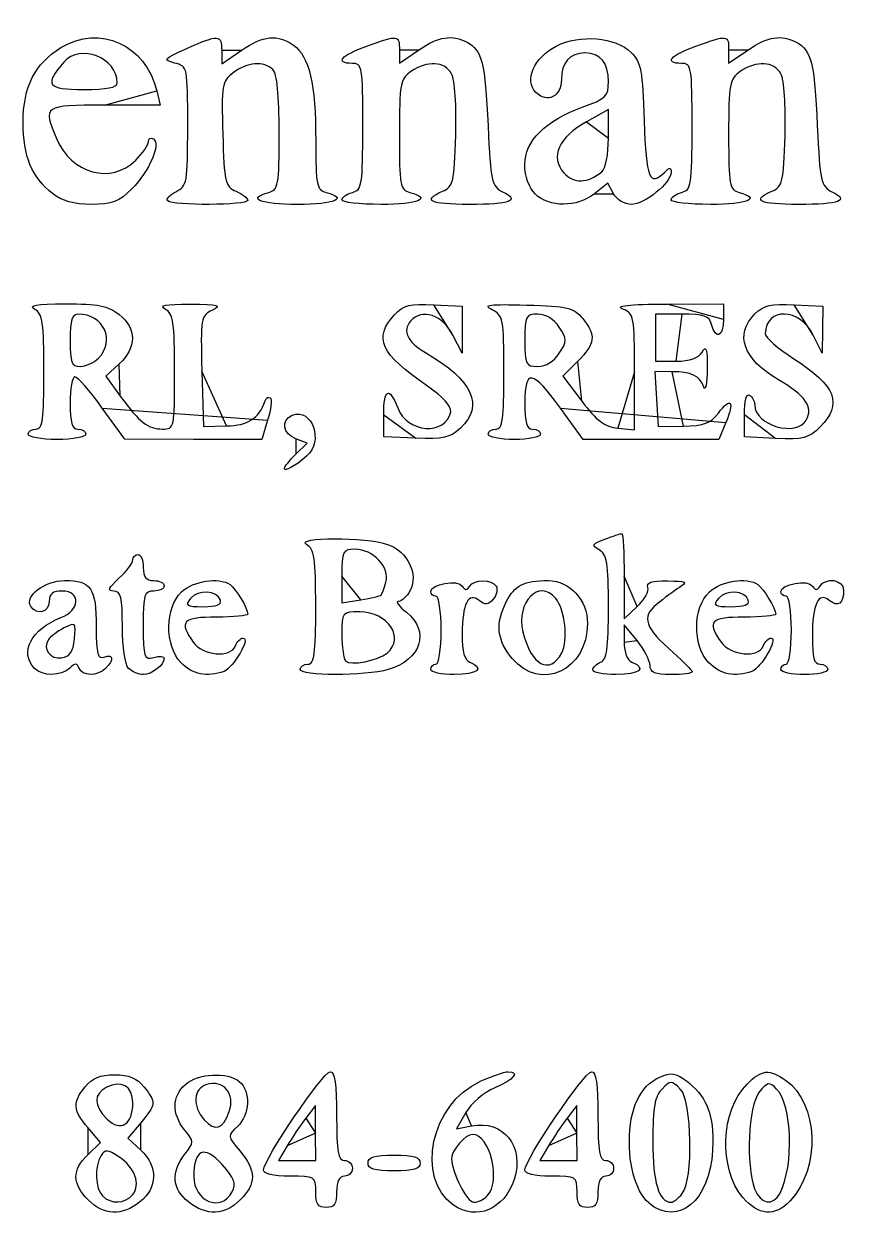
# Model space of a CAD drawing. Extents: x 1.04 to 4.15, y 7.76 to 9.54.
# Drawn here: x 3.084 to 3.61, y 8.728 to 9.494 of the extents above; entities that cross this region are included whole.
import ezdxf

# ---------------------------------------------------------------- set-up
doc = ezdxf.new("R2010")
doc.units = 0
doc.layers.add('Layer_1', color=7, linetype='CONTINUOUS')

msp = doc.modelspace()

# ---------------------------------------------------------------- linework, layer by layer
at = {"layer": 'Layer_1', "color": 7}
for points in [[(3.209762, 9.47734), (3.209762, 9.468887), (3.222202, 9.47734)], [(3.323095, 9.477561), (3.323095, 9.469328), (3.335227, 9.477561)], [(3.533095, 9.477561), (3.533095, 9.469328), (3.545227, 9.477561)], [(3.143095, 9.456719), (3.143095, 9.456719)], [(3.168306, 9.451627), (3.170485, 9.442461), (3.135123, 9.442461)], [(3.456429, 9.421452), (3.456429, 9.439627), (3.442333, 9.431851)], [(3.452262, 9.399943), (3.452262, 9.399943)], [(3.459706, 9.3859), (3.456081, 9.392672), (3.447472, 9.3859)], [(3.101812, 9.386088), (3.101812, 9.386088)], [(3.175337, 9.38133), (3.175337, 9.38133)], [(3.286429, 9.382072), (3.286429, 9.382072)], [(3.409762, 9.385789), (3.409762, 9.385794)], [(3.496429, 9.382072), (3.496429, 9.382072)], [(3.345044, 9.315147), (3.363084, 9.314158), (3.363078, 9.299138), (3.363071, 9.284119), (3.357243, 9.295786)], [(3.493918, 9.315574), (3.529751, 9.315785), (3.529751, 9.305785)], [(3.574886, 9.315099), (3.593061, 9.314119), (3.592912, 9.299119), (3.592763, 9.284119), (3.587079, 9.295786)], [(3.503397, 9.309119), (3.486418, 9.309119), (3.486418, 9.294119), (3.486418, 9.279119), (3.499586, 9.279119)], [(3.13118, 9.281024), (3.13118, 9.281024)], [(3.425058, 9.284119), (3.425058, 9.284119)], [(3.144451, 9.277465), (3.135816, 9.269463), (3.145094, 9.256791)], [(3.197144, 9.272728), (3.198084, 9.237452), (3.212757, 9.237777)], [(3.436911, 9.2791), (3.427405, 9.269593), (3.439523, 9.253523)], [(3.462362, 9.236408), (3.473084, 9.235363), (3.473084, 9.272349)], [(3.497077, 9.272401), (3.486069, 9.272457), (3.487077, 9.254957), (3.488085, 9.237457), (3.504284, 9.237689)], [(3.239083, 9.241449), (3.235299, 9.229118), (3.191692, 9.229218), (3.148084, 9.229318), (3.133636, 9.249221)], [(3.531298, 9.239957), (3.52674, 9.229123), (3.483528, 9.229123), (3.440315, 9.229123), (3.425867, 9.249026)], [(3.333648, 9.229902), (3.313084, 9.230785), (3.313083, 9.244952), (3.313086, 9.244952)], [(3.563127, 9.229824), (3.543124, 9.230786), (3.543102, 9.24515), (3.543105, 9.245149)], [(3.086418, 9.232457), (3.086418, 9.232452)], [(3.256972, 9.219677), (3.264194, 9.226899), (3.256972, 9.22957)], [(3.379752, 9.232457), (3.379751, 9.232452)], [(3.249751, 9.210593), (3.249751, 9.210593)], [(3.286418, 9.142021), (3.286418, 9.124918), (3.298497, 9.126878)], [(3.466418, 9.141876), (3.466418, 9.114628), (3.474849, 9.122549)], [(3.208935, 9.126624), (3.208935, 9.126623)], [(3.311417, 9.129814), (3.311417, 9.129814)], [(3.545601, 9.126624), (3.545601, 9.126623)], [(3.474648, 9.10079), (3.466451, 9.11079), (3.46644, 9.099852)], [(3.115814, 9.101863), (3.115814, 9.101863)], [(3.315267, 9.092885), (3.315267, 9.092885)], [(3.395047, 9.089379), (3.395047, 9.089379)], [(3.426662, 9.092914), (3.426662, 9.092914)], [(3.090418, 9.083123), (3.090418, 9.083123)], [(3.150418, 9.083124), (3.150418, 9.083123)], [(3.183665, 9.086838), (3.183666, 9.086838)], [(3.259751, 9.082462), (3.259751, 9.082457)], [(3.343084, 9.082456), (3.343084, 9.082457)], [(3.446423, 9.0821), (3.446418, 9.0821)], [(3.520332, 9.086838), (3.520332, 9.086838)], [(3.566418, 9.082457), (3.566418, 9.082457)], [(3.153092, 8.805841), (3.153092, 8.805841)], [(3.214587, 8.800281), (3.214587, 8.800281)], [(3.269681, 8.786623), (3.269603, 8.804123), (3.263367, 8.79601)], [(3.365434, 8.799682), (3.359443, 8.789226), (3.369194, 8.791177)], [(3.436344, 8.786623), (3.436266, 8.804123), (3.43003, 8.79601)], [(3.124454, 8.772819), (3.132485, 8.780548), (3.124454, 8.790091)], [(3.158198, 8.793192), (3.149973, 8.783416), (3.158198, 8.775688)], [(3.251586, 8.77851), (3.246041, 8.769123), (3.257896, 8.769123), (3.269751, 8.769123), (3.269673, 8.786623), (3.269681, 8.786623)], [(3.418249, 8.77851), (3.412704, 8.769123), (3.424559, 8.769123), (3.436414, 8.769123), (3.436336, 8.786623), (3.436344, 8.786623)], [(3.303084, 8.767457), (3.303084, 8.767457)], [(3.124606, 8.743971), (3.124607, 8.743971)], [(3.152959, 8.747296), (3.152959, 8.747296)], [(3.216364, 8.749008), (3.216364, 8.749008)], [(3.269759, 8.749123), (3.269759, 8.749123)], [(3.379092, 8.746456), (3.379092, 8.746456)], [(3.436422, 8.749123), (3.436422, 8.749123)], [(3.503517, 8.747969), (3.503517, 8.747969)], [(3.542197, 8.74548), (3.542197, 8.74548)], [(3.565869, 8.74829), (3.565869, 8.74829)], [(3.188547, 8.742698), (3.188542, 8.742698)], [(3.357626, 8.740657), (3.357626, 8.740657)], [(3.485592, 8.73939), (3.485592, 8.73939)]]:
    msp.add_lwpolyline(points, close=True, dxfattribs=at)
for points in [[(3.107231, 9.479145), (3.131978, 9.494233), (3.161323, 9.481012), (3.168306, 9.451627)], [(3.187538, 9.478654), (3.207997, 9.487721), (3.209762, 9.487617), (3.209762, 9.47734)], [(3.222202, 9.47734), (3.236487, 9.487047), (3.245234, 9.487927), (3.255557, 9.480696)], [(3.302262, 9.480152), (3.322562, 9.487428), (3.323095, 9.487362), (3.323095, 9.477561)], [(3.335227, 9.477561), (3.348222, 9.48638), (3.35659, 9.487726), (3.366256, 9.482553)], [(3.423131, 9.480143), (3.438166, 9.487918), (3.461062, 9.485972), (3.470969, 9.476077)], [(3.512262, 9.480152), (3.532562, 9.487428), (3.533095, 9.487362), (3.533095, 9.477561)], [(3.545227, 9.477561), (3.558222, 9.48638), (3.56659, 9.487726), (3.576256, 9.482553)], [(3.083108, 9.431462), (3.083119, 9.454099), (3.090692, 9.469061), (3.107231, 9.479145)], [(3.143095, 9.456719), (3.143095, 9.472786), (3.119457, 9.481998), (3.109119, 9.469961)], [(3.255557, 9.480696), (3.26565, 9.473626), (3.269722, 9.456106), (3.269743, 9.419648)], [(3.293095, 9.469127), (3.281555, 9.469127), (3.285822, 9.47426), (3.302262, 9.480152)], [(3.366256, 9.482553), (3.375868, 9.477409), (3.377753, 9.469899), (3.379648, 9.429213)], [(3.410175, 9.450619), (3.402562, 9.458232), (3.408961, 9.472814), (3.423131, 9.480143)], [(3.503095, 9.469127), (3.491555, 9.469127), (3.495822, 9.47426), (3.512262, 9.480152)], [(3.576256, 9.482553), (3.585868, 9.477409), (3.587753, 9.469899), (3.589648, 9.429213)], [(3.179762, 9.469337), (3.171998, 9.471365), (3.172529, 9.472001), (3.187538, 9.478654)], [(3.441429, 9.475794), (3.431912, 9.475794), (3.426429, 9.469588), (3.426429, 9.458817)], [(3.456429, 9.457452), (3.456429, 9.4695), (3.451281, 9.475794), (3.441429, 9.475794)], [(3.470969, 9.476077), (3.477214, 9.469839), (3.478235, 9.464437), (3.479224, 9.432376)], [(3.109119, 9.469961), (3.096488, 9.455254), (3.09847, 9.452461), (3.121533, 9.452461)], [(3.188095, 9.429075), (3.188095, 9.466896), (3.18804, 9.467175), (3.179762, 9.469337)], [(3.242429, 9.465127), (3.236746, 9.47081), (3.226029, 9.469954), (3.217133, 9.463108)], [(3.246429, 9.424815), (3.246429, 9.448613), (3.24505, 9.462506), (3.242429, 9.465127)], [(3.299762, 9.428815), (3.299762, 9.466905), (3.299394, 9.469127), (3.293095, 9.469127)], [(3.330504, 9.463938), (3.323645, 9.459134), (3.323095, 9.456143), (3.323095, 9.423626)], [(3.356432, 9.462454), (3.352161, 9.470435), (3.340714, 9.47109), (3.330504, 9.463938)], [(3.509762, 9.428815), (3.509762, 9.466905), (3.509394, 9.469127), (3.503095, 9.469127)], [(3.540504, 9.463938), (3.533645, 9.459134), (3.533095, 9.456143), (3.533095, 9.423626)], [(3.566432, 9.462454), (3.562161, 9.470435), (3.550714, 9.47109), (3.540504, 9.463938)], [(3.121533, 9.452461), (3.136808, 9.452461), (3.143095, 9.453702), (3.143095, 9.456719)], [(3.217133, 9.463108), (3.209954, 9.457584), (3.20956, 9.455273), (3.210466, 9.424015)], [(3.359049, 9.423288), (3.359598, 9.441965), (3.358485, 9.458619), (3.356432, 9.462454)], [(3.426429, 9.458817), (3.426429, 9.447965), (3.417388, 9.443406), (3.410175, 9.450619)], [(3.439752, 9.441114), (3.454893, 9.446559), (3.456429, 9.448063), (3.456429, 9.457452)], [(3.569049, 9.423288), (3.569598, 9.441965), (3.568485, 9.458619), (3.566432, 9.462454)], [(3.135123, 9.442461), (3.096008, 9.442461), (3.09561, 9.442184), (3.10441, 9.421122)], [(3.403095, 9.404457), (3.403095, 9.419575), (3.416145, 9.432625), (3.439752, 9.441114)], [(3.101812, 9.386088), (3.088631, 9.396456), (3.083094, 9.409888), (3.083108, 9.431462)], [(3.180615, 9.387261), (3.187712, 9.3908), (3.188095, 9.39294), (3.188095, 9.429075)], [(3.293095, 9.38676), (3.299298, 9.388382), (3.299762, 9.391307), (3.299762, 9.428815)], [(3.379648, 9.429213), (3.381297, 9.393795), (3.381982, 9.390691), (3.388909, 9.387249)], [(3.442333, 9.431851), (3.424692, 9.42212), (3.419022, 9.409153), (3.428047, 9.399181)], [(3.479224, 9.432376), (3.480358, 9.395605), (3.482631, 9.389996), (3.492429, 9.399794)], [(3.503095, 9.38676), (3.509298, 9.388382), (3.509762, 9.391307), (3.509762, 9.428815)], [(3.589648, 9.429213), (3.591297, 9.393795), (3.591982, 9.390691), (3.598909, 9.387249)], [(3.10441, 9.421122), (3.113756, 9.398753), (3.139356, 9.391751), (3.154913, 9.407309)], [(3.166229, 9.420917), (3.171187, 9.417853), (3.163515, 9.400059), (3.152475, 9.38902)], [(3.154913, 9.407309), (3.159413, 9.411809), (3.163095, 9.417148), (3.163095, 9.419172)], [(3.163095, 9.419172), (3.163095, 9.421197), (3.164506, 9.421982), (3.166229, 9.420917)], [(3.210466, 9.424015), (3.211358, 9.393217), (3.211976, 9.390554), (3.218929, 9.387503)], [(3.239762, 9.38676), (3.245914, 9.388368), (3.246429, 9.391306), (3.246429, 9.424815)], [(3.269743, 9.419648), (3.269754, 9.391315), (3.270363, 9.388346), (3.276429, 9.38676)], [(3.323095, 9.423626), (3.323095, 9.391307), (3.323627, 9.388364), (3.329762, 9.38676)], [(3.350595, 9.387504), (3.35753, 9.390546), (3.358167, 9.393241), (3.359049, 9.423288)], [(3.452262, 9.399943), (3.454678, 9.401877), (3.456429, 9.410912), (3.456429, 9.421452)], [(3.533095, 9.423626), (3.533095, 9.391307), (3.533627, 9.388364), (3.539762, 9.38676)], [(3.560595, 9.387504), (3.56753, 9.390546), (3.568167, 9.393241), (3.569049, 9.423288)], [(3.409762, 9.385794), (3.405565, 9.389991), (3.403095, 9.396905), (3.403095, 9.404457)], [(3.492429, 9.399794), (3.49554, 9.402905), (3.496429, 9.40287), (3.496429, 9.399635)], [(3.428047, 9.399181), (3.434261, 9.392314), (3.443073, 9.392592), (3.452262, 9.399943)], [(3.496429, 9.399635), (3.496429, 9.392874), (3.479423, 9.379128), (3.471059, 9.379128)], [(3.152475, 9.38902), (3.144262, 9.380807), (3.139873, 9.379127), (3.126622, 9.379127)], [(3.175337, 9.38133), (3.174126, 9.382541), (3.176501, 9.38521), (3.180615, 9.387261)], [(3.218929, 9.387503), (3.223054, 9.385694), (3.226429, 9.383069), (3.226429, 9.38167)], [(3.36754, 9.379127), (3.342509, 9.379127), (3.337334, 9.381686), (3.350595, 9.387504)], [(3.388909, 9.387249), (3.400472, 9.381504), (3.39422, 9.379127), (3.36754, 9.379127)], [(3.57754, 9.379127), (3.552509, 9.379127), (3.547334, 9.381686), (3.560595, 9.387504)], [(3.598909, 9.387249), (3.610472, 9.381504), (3.60422, 9.379127), (3.57754, 9.379127)], [(3.126622, 9.379127), (3.115483, 9.379127), (3.107987, 9.38123), (3.101812, 9.386088)], [(3.226429, 9.38167), (3.226429, 9.378563), (3.178424, 9.378243), (3.175337, 9.38133)], [(3.258095, 9.379127), (3.234409, 9.379127), (3.225214, 9.382955), (3.239762, 9.38676)], [(3.276429, 9.38676), (3.290977, 9.382955), (3.281781, 9.379127), (3.258095, 9.379127)], [(3.286429, 9.382072), (3.286429, 9.383691), (3.289429, 9.385801), (3.293095, 9.38676)], [(3.311429, 9.379127), (3.297679, 9.379127), (3.286429, 9.380452), (3.286429, 9.382072)], [(3.329762, 9.38676), (3.34431, 9.382955), (3.335115, 9.379127), (3.311429, 9.379127)], [(3.447472, 9.3859), (3.436342, 9.377145), (3.418461, 9.377095), (3.409762, 9.385789)], [(3.471059, 9.379128), (3.466701, 9.379128), (3.461749, 9.382081), (3.459706, 9.3859)], [(3.496429, 9.382072), (3.496429, 9.383691), (3.499429, 9.385801), (3.503095, 9.38676)], [(3.521429, 9.379127), (3.507679, 9.379127), (3.496429, 9.380452), (3.496429, 9.382072)], [(3.539762, 9.38676), (3.55431, 9.382955), (3.545115, 9.379127), (3.521429, 9.379127)], [(3.090584, 9.312185), (3.086248, 9.314711), (3.091263, 9.315609), (3.110135, 9.315684)], [(3.096418, 9.272287), (3.096418, 9.303533), (3.095578, 9.309277), (3.090584, 9.312185)], [(3.110135, 9.315684), (3.130867, 9.315762), (3.137128, 9.314519), (3.144302, 9.308877)], [(3.173918, 9.312185), (3.169538, 9.314736), (3.173484, 9.315552), (3.189751, 9.315459)], [(3.179751, 9.272287), (3.179751, 9.303533), (3.178911, 9.309277), (3.173918, 9.312185)], [(3.189751, 9.315459), (3.207945, 9.315359), (3.210199, 9.314746), (3.203811, 9.311669)], [(3.203811, 9.311669), (3.196505, 9.308149), (3.196241, 9.306609), (3.197144, 9.272728)], [(3.320044, 9.308665), (3.325886, 9.314936), (3.3299, 9.315977), (3.345044, 9.315147)], [(3.357243, 9.295786), (3.350833, 9.308617), (3.337216, 9.313117), (3.330239, 9.30471)], [(3.382251, 9.311922), (3.376159, 9.315027), (3.380281, 9.315591), (3.404213, 9.314931)], [(3.389751, 9.271943), (3.389751, 9.306085), (3.389333, 9.308313), (3.382251, 9.311922)], [(3.404213, 9.314931), (3.430636, 9.314202), (3.434331, 9.313307), (3.440046, 9.306249)], [(3.465584, 9.312348), (3.460383, 9.314439), (3.469067, 9.315428), (3.493918, 9.315574)], [(3.473084, 9.272349), (3.473084, 9.307588), (3.472731, 9.309476), (3.465584, 9.312348)], [(3.549898, 9.309266), (3.555407, 9.314774), (3.560191, 9.315891), (3.574886, 9.315099)], [(3.587079, 9.295786), (3.578588, 9.313212), (3.556677, 9.313779), (3.556468, 9.296578)], [(3.118304, 9.309119), (3.114263, 9.309119), (3.113084, 9.305356), (3.113084, 9.292452)], [(3.13118, 9.281024), (3.14229, 9.292134), (3.134506, 9.309119), (3.118304, 9.309119)], [(3.144302, 9.308877), (3.155588, 9.299999), (3.155646, 9.287841), (3.144451, 9.277465)], [(3.341035, 9.263194), (3.310894, 9.283987), (3.306308, 9.293921), (3.320044, 9.308665)], [(3.330239, 9.30471), (3.324879, 9.298253), (3.328052, 9.291558), (3.339746, 9.284651)], [(3.411341, 9.309119), (3.403655, 9.309119), (3.403084, 9.307966), (3.403084, 9.292452)], [(3.425058, 9.300786), (3.421666, 9.305962), (3.41647, 9.309119), (3.411341, 9.309119)], [(3.440046, 9.306249), (3.448694, 9.295569), (3.448082, 9.290271), (3.436911, 9.2791)], [(3.522119, 9.302452), (3.520663, 9.308018), (3.517572, 9.309119), (3.503397, 9.309119)], [(3.529751, 9.305785), (3.529751, 9.294493), (3.524769, 9.292317), (3.522119, 9.302452)], [(3.564889, 9.267195), (3.542273, 9.280449), (3.536706, 9.296073), (3.549898, 9.309266)], [(3.425058, 9.284119), (3.430116, 9.291838), (3.430116, 9.293066), (3.425058, 9.300786)], [(3.556468, 9.296578), (3.556446, 9.294263), (3.564624, 9.28712), (3.574655, 9.280703)], [(3.113084, 9.292452), (3.113084, 9.278214), (3.114021, 9.275786), (3.119513, 9.275786)], [(3.403084, 9.292452), (3.403084, 9.276938), (3.403656, 9.275786), (3.411341, 9.275786)], [(3.516151, 9.284952), (3.518773, 9.289455), (3.519512, 9.286983), (3.519387, 9.274119)], [(3.119513, 9.275786), (3.123049, 9.275786), (3.128299, 9.278143), (3.13118, 9.281024)], [(3.339746, 9.284651), (3.369997, 9.266781), (3.377363, 9.250768), (3.36198, 9.236316)], [(3.411341, 9.275786), (3.41647, 9.275786), (3.421666, 9.278943), (3.425058, 9.284119)], [(3.499586, 9.279119), (3.50861, 9.279119), (3.513822, 9.280954), (3.516151, 9.284952)], [(3.574655, 9.280703), (3.601522, 9.263516), (3.606047, 9.25178), (3.59144, 9.237173)], [(3.091418, 9.235786), (3.095558, 9.235786), (3.096418, 9.242063), (3.096418, 9.272287)], [(3.172055, 9.235786), (3.179626, 9.235786), (3.179751, 9.23638), (3.179751, 9.272287)], [(3.384751, 9.235786), (3.388888, 9.235786), (3.389751, 9.242025), (3.389751, 9.271943)], [(3.425867, 9.249026), (3.407859, 9.273832), (3.403085, 9.274551), (3.403085, 9.252457)], [(3.517322, 9.262452), (3.514515, 9.269824), (3.509387, 9.272344), (3.497077, 9.272401)], [(3.519387, 9.274119), (3.519298, 9.264952), (3.518369, 9.259702), (3.517322, 9.262452)], [(3.116136, 9.269124), (3.114458, 9.269124), (3.113084, 9.261624), (3.113084, 9.252457)], [(3.133636, 9.249221), (3.125689, 9.260168), (3.117814, 9.269124), (3.116136, 9.269124)], [(3.582636, 9.241533), (3.587253, 9.249783), (3.582246, 9.257023), (3.564889, 9.267195)], [(3.145094, 9.256791), (3.157364, 9.24003), (3.162813, 9.235786), (3.172055, 9.235786)], [(3.237508, 9.253758), (3.23824, 9.255789), (3.239745, 9.256625), (3.240853, 9.255615)], [(3.313086, 9.244952), (3.313084, 9.261472), (3.316735, 9.263238), (3.322007, 9.249269)], [(3.355811, 9.246885), (3.356469, 9.250224), (3.350856, 9.25642), (3.341035, 9.263194)], [(3.543105, 9.245149), (3.543094, 9.25388), (3.544392, 9.258705), (3.546418, 9.257452)], [(3.546418, 9.257452), (3.548251, 9.256319), (3.549751, 9.253463), (3.549751, 9.251105)], [(3.113084, 9.252457), (3.113084, 9.239865), (3.114306, 9.235791), (3.118084, 9.235791)], [(3.212757, 9.237777), (3.226725, 9.238086), (3.23342, 9.242409), (3.237508, 9.253758)], [(3.240853, 9.255615), (3.241961, 9.254605), (3.241165, 9.248231), (3.239083, 9.241449)], [(3.254794, 9.2446), (3.26754, 9.249492), (3.275037, 9.228029), (3.263918, 9.21848)], [(3.322007, 9.249269), (3.328085, 9.233167), (3.352768, 9.231426), (3.355811, 9.246885)], [(3.403085, 9.252457), (3.403085, 9.239864), (3.404307, 9.23579), (3.408085, 9.23579)], [(3.439523, 9.253523), (3.448941, 9.241033), (3.454029, 9.237219), (3.462362, 9.236408)], [(3.526556, 9.245972), (3.534568, 9.256594), (3.536999, 9.25351), (3.531298, 9.239957)], [(3.549751, 9.251105), (3.549751, 9.238174), (3.576413, 9.230413), (3.582636, 9.241533)], [(3.256972, 9.22957), (3.24867, 9.232641), (3.24735, 9.241744), (3.254794, 9.2446)], [(3.504284, 9.237689), (3.517357, 9.237877), (3.521655, 9.239475), (3.526556, 9.245972)], [(3.086418, 9.232452), (3.086418, 9.234286), (3.088668, 9.235786), (3.091418, 9.235786)], [(3.118084, 9.235791), (3.120834, 9.235791), (3.123084, 9.234291), (3.123084, 9.232457)], [(3.36198, 9.236316), (3.355444, 9.230176), (3.350949, 9.229159), (3.333648, 9.229902)], [(3.379751, 9.232452), (3.379751, 9.234286), (3.382001, 9.235786), (3.384751, 9.235786)], [(3.408085, 9.23579), (3.410835, 9.23579), (3.413085, 9.23429), (3.413085, 9.232457)], [(3.59144, 9.237173), (3.584139, 9.229872), (3.580698, 9.228979), (3.563127, 9.229824)], [(3.104751, 9.229124), (3.094668, 9.229124), (3.086418, 9.230624), (3.086418, 9.232457)], [(3.123084, 9.232457), (3.123084, 9.230624), (3.114834, 9.229124), (3.104751, 9.229124)], [(3.396418, 9.229123), (3.387252, 9.229123), (3.379752, 9.230623), (3.379752, 9.232457)], [(3.413085, 9.232457), (3.413085, 9.230623), (3.405585, 9.229123), (3.396418, 9.229123)], [(3.249751, 9.210593), (3.249751, 9.211617), (3.253001, 9.215706), (3.256972, 9.219677)], [(3.263918, 9.21848), (3.256233, 9.21188), (3.249751, 9.208272), (3.249751, 9.210593)], [(3.263918, 9.16219), (3.255758, 9.166942), (3.301987, 9.166988), (3.315606, 9.162245)], [(3.450584, 9.158723), (3.445423, 9.161612), (3.445832, 9.162399), (3.454135, 9.165556)], [(3.454135, 9.165556), (3.459296, 9.167518), (3.464171, 9.169123), (3.464968, 9.169123)], [(3.464968, 9.169123), (3.465766, 9.169123), (3.466418, 9.156862), (3.466418, 9.141876)], [(3.269751, 9.122291), (3.269751, 9.153537), (3.268911, 9.159281), (3.263918, 9.16219)], [(3.294751, 9.159123), (3.286945, 9.159123), (3.286418, 9.158041), (3.286418, 9.142021)], [(3.314508, 9.13812), (3.317378, 9.147466), (3.306414, 9.159123), (3.294751, 9.159123)], [(3.315606, 9.162245), (3.328276, 9.157828), (3.335434, 9.143079), (3.329913, 9.132764)], [(3.456418, 9.122187), (3.456418, 9.150409), (3.455532, 9.155954), (3.450584, 9.158723)], [(3.144264, 9.140631), (3.149115, 9.145127), (3.153084, 9.150377), (3.153084, 9.152298)], [(3.153084, 9.152298), (3.153084, 9.154218), (3.154584, 9.15579), (3.156418, 9.15579)], [(3.156418, 9.15579), (3.158251, 9.15579), (3.159751, 9.15204), (3.159751, 9.147457)], [(3.159751, 9.147457), (3.159751, 9.141346), (3.161529, 9.139123), (3.166418, 9.139123)], [(3.087955, 9.122667), (3.083874, 9.12927), (3.096834, 9.139123), (3.109602, 9.139123)], [(3.109602, 9.139123), (3.126538, 9.139123), (3.129752, 9.134441), (3.129752, 9.109767)], [(3.140931, 9.132457), (3.136744, 9.132457), (3.137533, 9.134393), (3.144264, 9.140631)], [(3.166418, 9.139123), (3.170084, 9.139123), (3.173084, 9.137623), (3.173084, 9.13579)], [(3.173084, 9.13579), (3.173084, 9.133957), (3.170084, 9.132457), (3.166418, 9.132457)], [(3.184132, 9.131876), (3.19173, 9.139014), (3.207781, 9.141449), (3.215085, 9.136572)], [(3.215085, 9.136572), (3.218718, 9.134147), (3.226417, 9.121308), (3.226417, 9.117676)], [(3.311417, 9.129814), (3.311878, 9.130351), (3.313269, 9.134088), (3.314508, 9.13812)], [(3.343084, 9.132095), (3.343084, 9.136932), (3.360489, 9.13999), (3.363185, 9.135628)], [(3.363185, 9.135628), (3.364917, 9.132826), (3.366219, 9.132772), (3.367865, 9.135434)], [(3.367865, 9.135434), (3.37075, 9.140104), (3.381999, 9.140243), (3.384841, 9.135644)], [(3.384841, 9.135644), (3.386024, 9.133731), (3.385164, 9.129962), (3.382929, 9.12727)], [(3.391295, 9.125552), (3.396873, 9.13634), (3.402374, 9.139123), (3.418115, 9.139123)], [(3.422838, 9.127754), (3.412188, 9.140587), (3.397325, 9.125442), (3.401873, 9.106392)], [(3.418115, 9.139123), (3.431597, 9.139123), (3.443084, 9.126547), (3.443084, 9.111788)], [(3.474849, 9.122549), (3.479487, 9.126906), (3.482534, 9.132417), (3.481621, 9.134797)], [(3.481621, 9.134797), (3.480415, 9.137939), (3.48381, 9.13907), (3.494022, 9.138927)], [(3.501771, 9.134761), (3.498299, 9.132577), (3.491722, 9.127694), (3.487156, 9.12391)], [(3.494022, 9.138927), (3.506248, 9.138757), (3.50726, 9.138213), (3.501771, 9.134761)], [(3.520799, 9.131876), (3.528397, 9.139014), (3.544448, 9.141449), (3.551752, 9.136572)], [(3.551752, 9.136572), (3.555385, 9.134147), (3.563084, 9.121308), (3.563084, 9.117676)], [(3.566418, 9.132095), (3.566418, 9.136932), (3.583822, 9.13999), (3.586518, 9.135628)], [(3.586518, 9.135628), (3.58825, 9.132826), (3.589552, 9.132772), (3.591198, 9.135434)], [(3.591198, 9.135434), (3.59501, 9.141603), (3.606418, 9.139787), (3.606418, 9.133012)], [(3.108085, 9.132457), (3.101974, 9.132457), (3.099752, 9.130679), (3.099752, 9.12579)], [(3.107257, 9.115476), (3.11946, 9.120115), (3.120061, 9.132457), (3.108085, 9.132457)], [(3.146418, 9.10979), (3.146418, 9.12861), (3.145487, 9.132457), (3.140931, 9.132457)], [(3.166418, 9.132457), (3.160423, 9.132457), (3.159751, 9.130235), (3.159751, 9.110401)], [(3.183666, 9.086838), (3.173311, 9.09786), (3.173561, 9.121944), (3.184132, 9.131876)], [(3.189885, 9.127618), (3.186149, 9.123117), (3.187181, 9.122457), (3.197954, 9.122457)], [(3.208935, 9.126623), (3.206878, 9.132867), (3.194766, 9.133499), (3.189885, 9.127618)], [(3.197954, 9.122457), (3.206346, 9.122457), (3.209867, 9.123793), (3.208935, 9.126624)], [(3.298497, 9.126878), (3.305141, 9.127956), (3.310955, 9.129278), (3.311417, 9.129814)], [(3.329913, 9.132764), (3.327862, 9.128931), (3.324534, 9.125795), (3.322518, 9.125795)], [(3.346418, 9.129123), (3.344584, 9.129123), (3.343084, 9.130461), (3.343084, 9.132095)], [(3.349751, 9.107457), (3.349751, 9.119679), (3.348298, 9.129123), (3.346418, 9.129123)], [(3.374055, 9.126368), (3.367107, 9.132134), (3.363198, 9.124431), (3.363136, 9.104852)], [(3.382929, 9.12727), (3.379731, 9.123416), (3.377843, 9.123225), (3.374055, 9.126368)], [(3.426662, 9.092914), (3.430941, 9.100909), (3.42878, 9.120594), (3.422838, 9.127754)], [(3.520332, 9.086838), (3.509978, 9.09786), (3.510227, 9.121944), (3.520799, 9.131876)], [(3.526551, 9.127618), (3.522816, 9.123117), (3.523848, 9.122457), (3.534621, 9.122457)], [(3.545601, 9.126623), (3.543545, 9.132867), (3.531432, 9.133499), (3.526551, 9.127618)], [(3.534621, 9.122457), (3.543012, 9.122457), (3.546533, 9.123793), (3.545601, 9.126624)], [(3.569751, 9.129123), (3.567918, 9.129123), (3.566418, 9.130461), (3.566418, 9.132095)], [(3.573084, 9.107457), (3.573084, 9.119679), (3.571631, 9.129123), (3.569751, 9.129123)], [(3.597304, 9.126438), (3.590297, 9.132253), (3.58653, 9.124205), (3.586469, 9.10329)], [(3.606418, 9.133012), (3.606418, 9.12442), (3.602843, 9.121841), (3.597304, 9.126438)], [(3.099752, 9.12579), (3.099752, 9.118767), (3.091685, 9.116631), (3.087955, 9.122667)], [(3.264751, 9.08579), (3.268891, 9.08579), (3.269751, 9.092068), (3.269751, 9.122291)], [(3.297846, 9.119123), (3.286589, 9.119123), (3.286418, 9.118908), (3.286418, 9.104679)], [(3.315267, 9.092885), (3.326878, 9.102521), (3.315856, 9.119123), (3.297846, 9.119123)], [(3.327635, 9.118886), (3.342851, 9.106918), (3.336929, 9.088344), (3.315981, 9.082336)], [(3.322518, 9.125795), (3.320502, 9.125795), (3.322804, 9.122686), (3.327635, 9.118886)], [(3.395047, 9.089379), (3.385294, 9.100971), (3.384172, 9.111779), (3.391295, 9.125552)], [(3.451418, 9.086996), (3.4554, 9.088524), (3.456418, 9.095686), (3.456418, 9.122187)], [(3.487156, 9.12391), (3.477226, 9.11568), (3.479476, 9.109242), (3.497957, 9.093016)], [(3.090418, 9.083123), (3.080494, 9.093048), (3.088444, 9.108323), (3.107257, 9.115476)], [(3.115814, 9.101863), (3.116832, 9.112489), (3.116564, 9.112772), (3.109147, 9.108864)], [(3.206417, 9.11579), (3.184806, 9.11579), (3.182323, 9.11312), (3.191606, 9.099865)], [(3.226417, 9.117676), (3.226417, 9.116639), (3.217417, 9.11579), (3.206417, 9.11579)], [(3.443084, 9.111788), (3.443084, 9.08189), (3.413114, 9.067909), (3.395047, 9.089379)], [(3.543084, 9.11579), (3.521473, 9.11579), (3.518989, 9.11312), (3.528273, 9.099865)], [(3.563084, 9.117676), (3.563084, 9.116639), (3.554084, 9.11579), (3.543084, 9.11579)], [(3.109147, 9.108864), (3.104896, 9.106625), (3.100432, 9.103278), (3.099226, 9.101427)], [(3.129752, 9.109767), (3.129752, 9.092153), (3.130628, 9.088746), (3.134752, 9.090329)], [(3.150418, 9.083123), (3.148091, 9.08545), (3.146418, 9.096605), (3.146418, 9.10979)], [(3.159751, 9.110401), (3.159751, 9.089987), (3.160247, 9.088476), (3.166418, 9.090089)], [(3.286418, 9.104679), (3.286418, 9.096735), (3.287532, 9.08912), (3.288895, 9.087758)], [(3.346418, 9.08579), (3.348298, 9.08579), (3.349751, 9.095235), (3.349751, 9.107457)], [(3.363136, 9.104852), (3.363102, 9.093724), (3.364594, 9.088335), (3.368084, 9.086995)], [(3.401873, 9.106392), (3.406948, 9.085137), (3.418995, 9.078587), (3.426662, 9.092914)], [(3.569751, 9.08579), (3.571631, 9.08579), (3.573084, 9.095235), (3.573084, 9.107457)], [(3.099226, 9.101427), (3.095397, 9.095547), (3.10034, 9.088734), (3.107675, 9.089781)], [(3.107675, 9.089781), (3.112995, 9.090539), (3.115015, 9.093538), (3.115814, 9.101863)], [(3.191606, 9.099865), (3.197685, 9.091187), (3.215527, 9.089592), (3.218545, 9.097457)], [(3.223526, 9.102457), (3.228265, 9.102457), (3.217353, 9.083529), (3.211268, 9.081194)], [(3.218545, 9.097457), (3.219601, 9.100207), (3.221842, 9.102457), (3.223526, 9.102457)], [(3.46644, 9.099852), (3.46643, 9.093193), (3.468379, 9.088164), (3.471423, 9.086996)], [(3.482965, 9.084957), (3.482898, 9.088165), (3.479156, 9.09529), (3.474648, 9.10079)], [(3.528273, 9.099865), (3.534351, 9.091187), (3.552194, 9.089592), (3.555212, 9.097457)], [(3.560193, 9.102457), (3.564931, 9.102457), (3.554019, 9.083529), (3.547935, 9.081194)], [(3.555212, 9.097457), (3.556267, 9.100207), (3.558509, 9.102457), (3.560193, 9.102457)], [(3.586469, 9.10329), (3.586424, 9.089934), (3.587602, 9.08579), (3.591418, 9.08579)], [(3.134752, 9.090329), (3.140755, 9.092633), (3.141304, 9.088676), (3.135752, 9.083123)], [(3.173084, 9.089478), (3.173084, 9.085245), (3.165203, 9.079124), (3.159751, 9.079124)], [(3.166418, 9.090089), (3.170084, 9.091048), (3.173084, 9.090773), (3.173084, 9.089478)], [(3.288895, 9.087758), (3.292038, 9.084615), (3.309359, 9.087982), (3.315267, 9.092885)], [(3.497957, 9.093016), (3.504444, 9.08732), (3.509751, 9.081865), (3.509751, 9.080892)], [(3.112835, 9.08329), (3.107233, 9.078005), (3.095623, 9.077919), (3.090418, 9.083123)], [(3.118779, 9.08329), (3.117557, 9.086623), (3.116368, 9.086623), (3.112835, 9.08329)], [(3.135752, 9.083123), (3.130527, 9.077899), (3.120721, 9.077995), (3.118779, 9.08329)], [(3.159751, 9.079124), (3.156818, 9.079124), (3.152618, 9.080924), (3.150418, 9.083124)], [(3.211268, 9.081194), (3.200793, 9.077174), (3.19083, 9.079211), (3.183665, 9.086838)], [(3.259751, 9.082457), (3.259751, 9.08429), (3.262001, 9.08579), (3.264751, 9.08579)], [(3.315981, 9.082336), (3.301181, 9.078092), (3.259751, 9.078184), (3.259751, 9.082462)], [(3.343084, 9.082457), (3.343084, 9.08429), (3.344584, 9.08579), (3.346418, 9.08579)], [(3.358084, 9.079123), (3.349834, 9.079123), (3.343084, 9.080623), (3.343084, 9.082456)], [(3.368084, 9.086995), (3.377973, 9.0832), (3.372793, 9.079123), (3.358084, 9.079123)], [(3.446418, 9.0821), (3.446418, 9.083737), (3.448668, 9.08594), (3.451418, 9.086996)], [(3.461423, 9.079123), (3.453173, 9.079123), (3.446423, 9.080463), (3.446423, 9.0821)], [(3.471423, 9.086996), (3.481312, 9.083201), (3.476132, 9.079123), (3.461423, 9.079123)], [(3.496418, 9.079123), (3.485987, 9.079123), (3.483058, 9.080393), (3.482965, 9.084957)], [(3.509751, 9.080892), (3.509751, 9.07992), (3.503751, 9.079123), (3.496418, 9.079123)], [(3.547935, 9.081194), (3.537459, 9.077174), (3.527497, 9.079211), (3.520332, 9.086838)], [(3.566418, 9.082457), (3.566418, 9.08429), (3.567918, 9.08579), (3.569751, 9.08579)], [(3.581418, 9.079123), (3.573168, 9.079123), (3.566418, 9.080623), (3.566418, 9.082457)], [(3.596418, 9.082457), (3.596418, 9.080623), (3.589668, 9.079123), (3.581418, 9.079123)], [(3.591418, 9.08579), (3.594168, 9.08579), (3.596418, 9.08429), (3.596418, 9.082457)], [(3.544839, 8.817839), (3.554213, 8.827213), (3.558891, 8.827693), (3.569369, 8.820354)], [(3.122661, 8.816087), (3.127176, 8.821662), (3.132359, 8.82379), (3.141424, 8.82379)], [(3.153092, 8.805841), (3.153092, 8.816448), (3.145689, 8.820747), (3.136184, 8.81566)], [(3.141424, 8.82379), (3.15049, 8.82379), (3.155673, 8.821662), (3.160187, 8.816087)], [(3.186592, 8.817606), (3.194543, 8.824802), (3.213414, 8.825772), (3.221114, 8.819381)], [(3.214587, 8.800281), (3.218602, 8.811642), (3.21081, 8.820964), (3.20013, 8.817574)], [(3.236425, 8.763109), (3.236425, 8.769683), (3.274425, 8.825681), (3.278925, 8.825738)], [(3.278925, 8.825738), (3.281936, 8.825771), (3.283092, 8.817929), (3.283092, 8.797457)], [(3.374441, 8.819443), (3.381949, 8.822853), (3.389967, 8.825676), (3.392259, 8.825716)], [(3.392259, 8.825716), (3.400383, 8.825859), (3.396185, 8.820716), (3.383891, 8.815464)], [(3.403088, 8.763109), (3.403088, 8.769683), (3.441088, 8.825681), (3.445588, 8.825738)], [(3.445588, 8.825738), (3.448599, 8.825771), (3.449755, 8.817929), (3.449755, 8.797457)], [(3.469759, 8.780943), (3.469759, 8.802321), (3.476448, 8.816544), (3.489244, 8.822374)], [(3.489244, 8.822374), (3.496201, 8.825544), (3.499084, 8.825113), (3.506193, 8.819837)], [(3.502259, 8.814718), (3.496703, 8.820274), (3.496148, 8.820274), (3.490592, 8.814718)], [(3.506193, 8.819837), (3.518192, 8.810932), (3.522986, 8.80003), (3.523043, 8.781516)], [(3.569369, 8.820354), (3.590446, 8.805591), (3.592009, 8.764341), (3.572289, 8.74329)], [(3.124454, 8.790091), (3.11479, 8.801577), (3.114485, 8.80599), (3.122661, 8.816087)], [(3.136184, 8.81566), (3.127869, 8.81121), (3.128031, 8.804184), (3.136648, 8.795567)], [(3.160187, 8.816087), (3.16818, 8.806216), (3.168067, 8.80492), (3.158198, 8.793192)], [(3.18607, 8.788733), (3.177857, 8.798876), (3.178056, 8.809882), (3.186592, 8.817606)], [(3.20013, 8.817574), (3.191576, 8.814859), (3.190861, 8.80378), (3.198682, 8.795138)], [(3.221114, 8.819381), (3.228452, 8.813291), (3.227769, 8.798039), (3.219838, 8.790861)], [(3.357626, 8.740657), (3.333115, 8.757825), (3.343241, 8.805274), (3.374441, 8.819443)], [(3.383891, 8.815464), (3.376906, 8.812479), (3.368791, 8.805541), (3.365434, 8.799682)], [(3.490592, 8.814718), (3.485972, 8.810098), (3.484759, 8.803121), (3.484759, 8.781183)], [(3.503517, 8.747969), (3.510733, 8.756663), (3.50978, 8.807196), (3.502259, 8.814718)], [(3.542197, 8.74548), (3.526581, 8.764039), (3.527928, 8.800928), (3.544839, 8.817839)], [(3.55245, 8.812491), (3.545648, 8.804091), (3.543935, 8.766108), (3.549676, 8.751007)], [(3.563713, 8.814692), (3.55895, 8.819455), (3.557927, 8.819255), (3.55245, 8.812491)], [(3.565869, 8.74829), (3.574923, 8.765825), (3.57366, 8.804746), (3.563713, 8.814692)], [(3.136648, 8.795567), (3.145225, 8.78699), (3.153092, 8.791906), (3.153092, 8.805841)], [(3.198682, 8.795138), (3.205743, 8.787336), (3.210563, 8.788895), (3.214587, 8.800281)], [(3.283092, 8.797457), (3.283092, 8.774494), (3.28404, 8.769123), (3.288092, 8.769123)], [(3.449755, 8.797457), (3.449755, 8.774494), (3.450703, 8.769123), (3.454755, 8.769123)], [(3.219838, 8.790861), (3.213296, 8.784941), (3.213308, 8.784829), (3.221504, 8.775088)], [(3.263367, 8.79601), (3.259937, 8.791548), (3.254636, 8.783673), (3.251586, 8.77851)], [(3.369194, 8.791177), (3.389495, 8.795237), (3.403188, 8.777946), (3.39627, 8.756986)], [(3.43003, 8.79601), (3.4266, 8.791548), (3.421299, 8.783673), (3.418249, 8.77851)], [(3.18607, 8.772915), (3.192264, 8.780788), (3.192264, 8.781085), (3.18607, 8.788733)], [(3.369759, 8.78579), (3.365157, 8.78579), (3.356425, 8.77574), (3.356425, 8.770444)], [(3.379092, 8.746456), (3.388182, 8.755547), (3.381006, 8.78579), (3.369759, 8.78579)], [(3.144221, 8.771448), (3.137083, 8.776125), (3.135416, 8.776234), (3.132858, 8.772193)], [(3.158198, 8.775688), (3.169241, 8.765315), (3.16901, 8.751641), (3.157642, 8.742698)], [(3.210037, 8.766508), (3.198638, 8.7792), (3.191981, 8.776411), (3.191981, 8.758941)], [(3.221504, 8.775088), (3.231924, 8.762705), (3.231943, 8.754337), (3.221582, 8.743971)], [(3.485592, 8.73939), (3.475871, 8.745052), (3.469759, 8.761092), (3.469759, 8.780943)], [(3.484759, 8.781183), (3.484759, 8.755159), (3.488585, 8.742456), (3.496425, 8.742456)], [(3.523043, 8.781516), (3.523143, 8.748118), (3.505222, 8.727957), (3.485592, 8.73939)], [(3.124607, 8.743971), (3.114278, 8.7543), (3.114233, 8.76298), (3.124454, 8.772819)], [(3.132858, 8.772193), (3.128569, 8.765416), (3.129068, 8.751147), (3.133758, 8.746456)], [(3.152959, 8.747296), (3.158377, 8.753825), (3.154419, 8.764766), (3.144221, 8.771448)], [(3.188542, 8.742698), (3.178164, 8.750861), (3.177275, 8.761733), (3.18607, 8.772915)], [(3.216364, 8.749008), (3.219233, 8.754369), (3.218084, 8.757549), (3.210037, 8.766508)], [(3.288092, 8.769123), (3.290842, 8.769123), (3.293092, 8.766873), (3.293092, 8.764123)], [(3.303084, 8.767457), (3.303084, 8.771235), (3.307159, 8.772457), (3.319751, 8.772457)], [(3.319751, 8.762457), (3.307159, 8.762457), (3.303084, 8.763679), (3.303084, 8.767457)], [(3.319751, 8.772457), (3.332344, 8.772457), (3.336418, 8.771235), (3.336418, 8.767457)], [(3.336418, 8.767457), (3.336418, 8.763679), (3.332344, 8.762457), (3.319751, 8.762457)], [(3.356425, 8.770444), (3.356425, 8.761454), (3.366039, 8.742456), (3.370589, 8.742456)], [(3.454755, 8.769123), (3.457505, 8.769123), (3.459755, 8.766873), (3.459755, 8.764123)], [(3.191981, 8.758941), (3.191981, 8.742936), (3.209331, 8.735868), (3.216364, 8.749008)], [(3.253092, 8.759123), (3.242386, 8.759123), (3.236425, 8.760549), (3.236425, 8.763109)], [(3.269759, 8.749123), (3.269759, 8.758901), (3.269389, 8.759123), (3.253092, 8.759123)], [(3.288092, 8.759123), (3.284759, 8.759123), (3.283092, 8.75579), (3.283092, 8.749123)], [(3.293092, 8.764123), (3.293092, 8.761373), (3.290842, 8.759123), (3.288092, 8.759123)], [(3.419755, 8.759123), (3.409049, 8.759123), (3.403088, 8.760549), (3.403088, 8.763109)], [(3.436422, 8.749123), (3.436422, 8.758901), (3.436052, 8.759123), (3.419755, 8.759123)], [(3.454755, 8.759123), (3.451422, 8.759123), (3.449755, 8.75579), (3.449755, 8.749123)], [(3.459755, 8.764123), (3.459755, 8.761373), (3.457505, 8.759123), (3.454755, 8.759123)], [(3.39627, 8.756986), (3.389963, 8.737875), (3.372271, 8.730399), (3.357626, 8.740657)], [(3.549676, 8.751007), (3.553423, 8.741151), (3.561485, 8.739798), (3.565869, 8.74829)], [(3.157642, 8.742698), (3.145991, 8.733534), (3.134605, 8.733972), (3.124606, 8.743971)], [(3.133758, 8.746456), (3.139185, 8.741029), (3.148081, 8.741418), (3.152959, 8.747296)], [(3.221582, 8.743971), (3.211583, 8.733972), (3.200198, 8.733534), (3.188547, 8.742698)], [(3.276425, 8.739123), (3.27124, 8.739123), (3.269759, 8.741346), (3.269759, 8.749123)], [(3.283092, 8.749123), (3.283092, 8.741346), (3.281611, 8.739123), (3.276425, 8.739123)], [(3.370589, 8.742456), (3.373066, 8.742456), (3.376892, 8.744256), (3.379092, 8.746456)], [(3.443088, 8.739123), (3.437903, 8.739123), (3.436422, 8.741346), (3.436422, 8.749123)], [(3.449755, 8.749123), (3.449755, 8.741346), (3.448273, 8.739123), (3.443088, 8.739123)], [(3.496425, 8.742456), (3.49781, 8.742456), (3.501001, 8.744937), (3.503517, 8.747969)], [(3.572289, 8.74329), (3.562719, 8.733074), (3.551979, 8.733856), (3.542197, 8.74548)]]:
    msp.add_open_spline(points, degree=3, dxfattribs=at)

doc.saveas('drawing.dxf')
